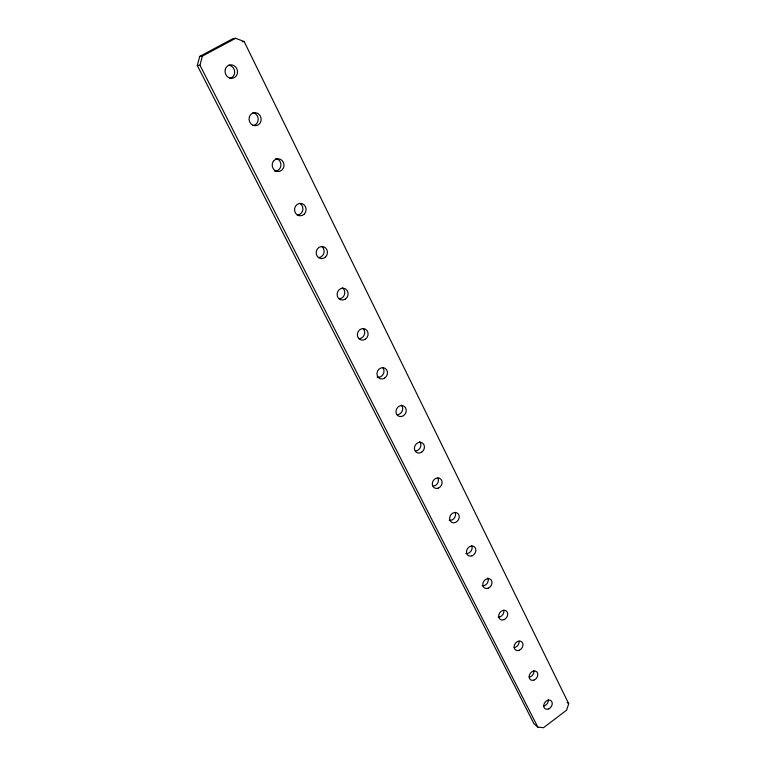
<?xml version="1.0" encoding="UTF-8"?>
<svg xmlns="http://www.w3.org/2000/svg" width="766" height="766" viewBox="0 0 766 766"><rect width="100%" height="100%" fill="white"/><g stroke="black" fill="none" stroke-linecap="round" stroke-linejoin="round"><path stroke-width="1.15" d="M197.293 65.503L199.725 56.416L232.74 38.76L235.631 38.3L244.124 41.508L568.707 703.705L566.62 710.149L543.525 727.7L537.837 727.116L534.007 723.784L197.293 65.503L199.964 65.234L537.837 727.116M199.964 65.234L202.406 56.081L235.631 38.3M242.161 41.795L244.124 41.508M199.725 56.416L202.406 56.081M567.118 702.432L568.707 703.705M401.403 405.137A5.64 4.969 -62.1 0 1 402.207 411.055A5.64 4.969 -62.1 0 1 397.315 414.693M275.779 158.457A6.348 5.908 86.1 0 1 280.902 165.59A6.348 5.908 86.1 0 1 274.324 171.038M299.994 203.478A6.185 5.764 -86.1 0 1 297.246 215.074M321.567 246.384A6.051 5.601 -78.8 0 1 318.369 257.615M342.23 287.786A5.927 5.448 -72.8 0 1 344.518 294.383A5.927 5.448 -72.8 0 1 339.06 298.788M363.304 328.758A5.822 5.285 -68.2 0 1 364.185 334.991A5.822 5.285 -68.2 0 1 359.101 338.649M382.655 367.546A5.726 5.132 -64.8 0 1 383.163 374.287A5.726 5.132 -64.8 0 1 377.159 377.131M419.596 441.589A5.553 4.826 -60.2 0 1 420.352 447.363A5.553 4.826 -60.2 0 1 415.555 450.983M437.941 477.984A5.467 4.682 -58.6 0 1 433.25 486.19M455.052 512.272A5.391 4.539 -57.4 0 1 454.343 517.998A5.391 4.539 -57.4 0 1 449.192 520.315M471.655 545.574A5.314 4.404 -56.4 0 1 470.946 551.175A5.314 4.404 -56.4 0 1 465.9 553.512M487.789 577.918A5.247 4.28 -55.6 0 1 487.071 583.414A5.247 4.28 -55.6 0 1 482.12 585.76M503.789 610.253A5.171 4.156 -55 0 1 498.082 617.128M519.099 641.219A5.103 4.041 -54.5 0 1 514.12 647.596M533.883 670.71A5.036 3.926 -54 0 1 529.21 677.192M548.293 699.578A4.979 3.811 -53.7 0 1 543.716 706.003M228.68 65.139A6.741 6.166 73 0 1 234.635 71.506A6.741 6.166 73 0 1 229.848 78.4M252.943 112.65A6.54 6.042 78.9 0 1 258.199 119.266A6.54 6.042 78.9 0 1 252.952 125.567M472.038 555.838A5.343 4.424 -56.5 0 0 474.738 547.154A5.343 4.424 -56.5 0 0 466.695 550.266A5.343 4.424 -56.5 0 0 472.038 555.838M548.705 708.895A5.008 3.82 -53.7 0 0 551.281 700.928A5.008 3.82 -53.7 0 0 543.975 704.213A5.008 3.82 -53.7 0 0 548.705 708.895M365.2 339.3A5.86 5.314 -68.1 0 0 365.66 329.284A5.86 5.314 -68.1 0 0 357.349 334.455A5.86 5.314 -68.1 0 0 365.2 339.3M519.099 650.324A5.132 4.05 -54.5 0 0 522.086 642.147A5.132 4.05 -54.5 0 0 514.446 644.982A5.132 4.05 -54.5 0 0 519.099 650.324M438.152 488.181A5.496 4.701 -58.6 0 0 440.9 479.171A5.496 4.701 -58.6 0 0 432.522 482.197A5.496 4.701 -58.6 0 0 438.152 488.181M488.248 588.211A5.276 4.29 -55.7 0 0 490.92 579.68A5.276 4.29 -55.7 0 0 483.04 582.83A5.276 4.29 -55.7 0 0 488.248 588.211M534.189 679.988A5.065 3.935 -54.1 0 0 536.832 671.887A5.065 3.935 -54.1 0 0 529.383 675.095A5.065 3.935 -54.1 0 0 534.189 679.988M504.21 619.579A5.199 4.165 -55 0 0 506.517 611.144A5.199 4.165 -55 0 0 498.858 614.686A5.199 4.165 -55 0 0 504.21 619.579M249.467 116.518A6.578 6.071 79.3 0 0 255.921 125.71A6.578 6.071 79.3 0 0 259.933 115.331A6.578 6.071 79.3 0 0 249.467 116.518M225.309 69.294A6.789 6.205 73.4 0 0 232.711 78.218A6.789 6.205 73.4 0 0 235.871 67.226A6.789 6.205 73.4 0 0 225.309 69.294M273.357 161.262A6.396 5.937 86.5 0 0 277.378 171.498A6.396 5.937 86.5 0 0 283.573 162.718A6.396 5.937 86.5 0 0 273.357 161.262M304.466 213.906A6.233 5.793 -85.8 0 0 301.775 203.545A6.233 5.793 -85.8 0 0 294.747 211.32A6.233 5.793 -85.8 0 0 304.466 213.906M325.655 256.888A6.09 5.63 -78.6 0 0 323.501 246.7A6.09 5.63 -78.6 0 0 316.301 254.063A6.09 5.63 -78.6 0 0 325.655 256.888M345.16 299.228A5.965 5.477 -72.7 0 0 345.581 288.964A5.965 5.477 -72.7 0 0 337.097 294.144A5.965 5.477 -72.7 0 0 345.16 299.228M384.618 378.117A5.764 5.151 -64.7 0 0 385.106 368.322A5.764 5.151 -64.7 0 0 376.968 373.502A5.764 5.151 -64.7 0 0 384.618 378.117M403.433 415.727A5.668 4.998 -62.1 0 0 403.941 406.162A5.668 4.998 -62.1 0 0 395.974 411.332A5.668 4.998 -62.1 0 0 403.433 415.727M421.673 452.189A5.582 4.845 -60.2 0 0 422.21 442.844A5.582 4.845 -60.2 0 0 414.396 448.005A5.582 4.845 -60.2 0 0 421.673 452.189M455.339 522.517A5.419 4.558 -57.4 0 0 458.068 513.67A5.419 4.558 -57.4 0 0 449.862 516.734A5.419 4.558 -57.4 0 0 455.339 522.517"/></g></svg>
